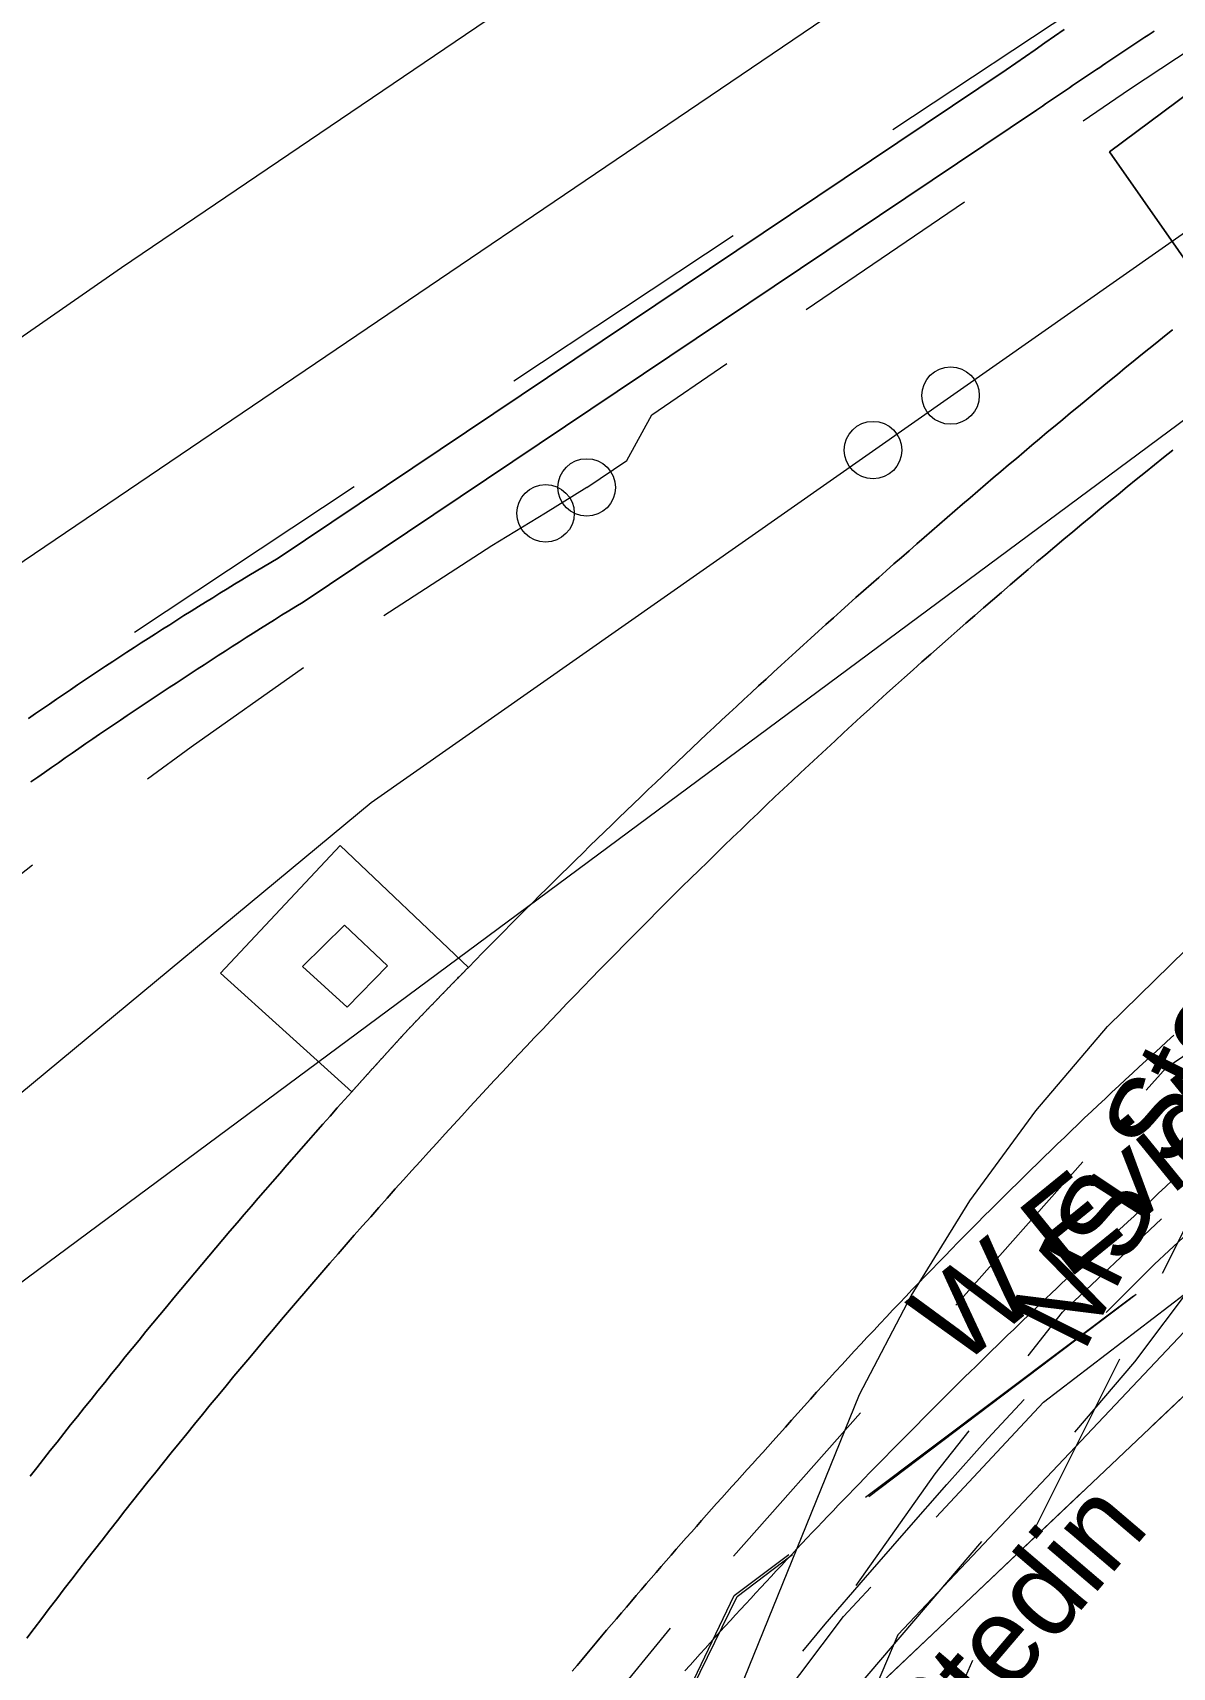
# Model space of a CAD drawing. Header units: metres. Extents: x 104718 to 105139, y 425172 to 425468.
# Drawn here: x 104813.97 to 104825.88, y 425323.25 to 425340.32 of the extents above; entities that cross this region are included whole.
import ezdxf
from ezdxf.enums import TextEntityAlignment as Align

# ---------------------------------------------------------------- set-up
doc = ezdxf.new("R2010")
doc.units = ezdxf.units.M
doc.header["$MEASUREMENT"] = 0
for name, pattern in [('KG-PERCEEL-SO', [19, 5.5, -4, 5.5, -4]), ('KL-GAS_LD-SO', [13, 4, -2, 4, -3]), ('KL-LS-SO', [13, 4, -2, 4, -3]), ('KL-MS-SO', [13, 4, -2, 4, -3]), ('KL-TELECOM-SO', [9, 7, -2]), ('KL-WATER-SO', [9.5, 7, -2.5])]:
    doc.linetypes.add(name, pattern=pattern)
for name, color, linetype, lineweight in [('B-OI-KL-DATA_HULPSTUK-S', 90, 'Continuous', 18), ('B-OI-KL-DATA_MANTELBUIS-G', 90, 'Continuous', 18), ('B-OI-KL-DATA_TELECOM-G', 90, 'KL-TELECOM-SO', 18), ('B-OI-KL-ET_HULPSTUK-S', 10, 'Continuous', 18), ('B-OI-KL-ET_LS-G', 190, 'KL-LS-SO', 18), ('B-OI-KL-ET_LS-T', 190, 'KL-LS-SO', 18), ('B-OI-KL-ET_MS-G', 130, 'KL-MS-SO', 18), ('B-OI-KL-ET_MS-T', 130, 'KL-MS-SO', 18), ('B-OI-KL-GAS_LD-G', 50, 'KL-GAS_LD-SO', 18), ('B-OI-KL-WATER_TRANSPORTLEIDING-G', 170, 'KL-WATER-SO', 18), ('B-OI-KL-WATER_TRANSPORTLEIDING-T', 170, 'KL-WATER-SO', 18), ('B-XX-GK-KADEMUUR-G', 150, 'Continuous', 18), ('B-XX-KG-GRENS_PERCEEL-G', 150, 'KG-PERCEEL-SO', 18), ('B-XX-KW-KUNSTWERK_STEIGER-G', 170, 'Continuous', 18), ('B-XX-OG-WATER_HAVEN-G', 170, 'Continuous', 18), ('B-XX-VH-GESLOTENVERHARDING-G', 10, 'Continuous', 18), ('B-XX-VH-ONVERHARD_ZAND-G', 210, 'Continuous', 18), ('B-XX-VH-OPENVERHARDING_SIERBESTRATING-G', 90, 'Continuous', 18), ('B-XX-VH-OPENVERHARDING_STRAATBAKSTEEN-G', 90, 'Continuous', 18)]:
    doc.layers.add(name, color=color, linetype=linetype, lineweight=lineweight)

msp = doc.modelspace()

# ---------------------------------------------------------------- linework, layer by layer
at = {"layer": 'B-OI-KL-DATA_HULPSTUK-S'}
for centre in [(104823.56, 425336.53), (104822.75, 425335.96)]:
    msp.add_circle(centre, 0.3, dxfattribs=at)
at = {"layer": 'B-OI-KL-DATA_MANTELBUIS-G', "ltscale": 0.5, "flags": 128}
for points in [[(104799.24, 425314.63), (104804.63, 425319.9), (104805.54, 425320.8), (104806.81, 425322.05), (104826.88, 425336.93), (104833.47, 425341.63), (104860.36, 425356.88), (104879.85, 425367.68), (104886.06, 425371.12), (104886.73, 425371.56), (104887.37, 425372.04), (104887.96, 425372.58), (104888.51, 425373.16), (104889.01, 425373.79), (104889.46, 425374.45), (104889.97, 425375), (104890.45, 425375.52)], [(104812.76, 425301.85), (104815.59, 425308.8), (104822.61, 425326.1), (104823.15, 425327.13), (104823.76, 425328.12), (104824.45, 425329.06), (104825.2, 425329.94), (104828.64, 425333.31), (104829.36, 425333.83), (104831.12, 425334.98), (104840.75, 425340.34), (104852.76, 425346.92), (104881.06, 425362.51), (104882.32, 425363.22), (104895.92, 425373.18)], [(104906.97, 425368.44), (104906.94, 425368.4), (104906.17, 425367.3), (104902.22, 425361.65), (104892.71, 425362.61), (104891.59, 425362.75), (104890.46, 425362.8), (104889.33, 425362.74), (104888.21, 425362.58), (104887.11, 425362.33), (104886.03, 425361.98), (104884.99, 425361.54), (104879.01, 425358.45), (104839.67, 425336.35), (104828.03, 425328.9), (104823.01, 425323.59), (104820.31, 425317.24), (104815.59, 425308.8), (104813.34, 425304.79), (104811.19, 425305.22), (104807.76, 425306.58), (104806.41, 425307.11), (104802.64, 425308.61), (104802.64, 425308.61)], [(104796.14, 425280.85), (104796.57, 425282.69), (104798.8, 425292.26), (104799.43, 425295.02), (104802.71, 425309.53), (104803.06, 425311.02), (104803.96, 425314.87), (104805.54, 425320.8), (104806.07, 425322.8), (104817.51, 425332.28), (104829.68, 425340.81)], [(104829.03, 425328.96), (104822.18, 425322.47)]]:
    msp.add_lwpolyline(points, dxfattribs=at)
at = {"layer": 'B-OI-KL-DATA_TELECOM-G', "ltscale": 0.5, "flags": 128}
for points in [[(104804.18, 425279.81), (104805.36, 425284.85), (104807.82, 425293.82), (104809.06, 425296.35), (104810.51, 425301.27), (104813.02, 425308.39), (104817.82, 425317.66), (104822.44, 425323.78), (104824.53, 425326.02), (104831.18, 425331.11), (104842.74, 425338.79), (104851.73, 425343.72), (104867.99, 425352.37), (104872.6, 425354.9), (104886.84, 425362.72), (104890.36, 425364.46), (104892.8, 425364.99), (104895.12, 425364.84), (104895.55, 425364.92), (104895.84, 425365.16), (104899.86, 425371.49)], [(104804.18, 425279.81), (104805.36, 425284.85), (104807.82, 425293.82), (104809.06, 425296.35), (104810.51, 425301.27), (104813.02, 425308.39), (104817.82, 425317.66), (104822.44, 425323.78), (104824.53, 425326.02), (104831.18, 425331.11), (104842.74, 425338.79), (104851.73, 425343.72), (104867.99, 425352.37), (104872.6, 425354.9), (104886.84, 425362.72), (104890.36, 425364.46), (104892.8, 425364.99), (104895.12, 425364.84), (104895.55, 425364.92), (104895.84, 425365.16), (104899.86, 425371.49)], [(104804.01, 425279.84), (104806.5, 425291.1), (104807.3, 425293.8), (104808.8, 425296.2), (104809.5, 425300), (104818.8, 425318.8), (104821.3, 425324), (104828.1, 425329.1), (104839.1, 425335.4), (104845.3, 425339.9), (104848.7, 425342.3), (104887, 425362.7), (104896.3, 425365), (104900.8, 425371.09)], [(104804.01, 425279.84), (104806.5, 425291.1), (104807.3, 425293.8), (104808.8, 425296.2), (104809.5, 425300), (104818.8, 425318.8), (104821.3, 425324), (104828.1, 425329.1), (104839.1, 425335.4), (104848.7, 425342.3), (104887, 425362.7), (104896.3, 425365), (104900.8, 425371.09)], [(104804.01, 425279.84), (104806.5, 425291.1), (104807.3, 425293.8), (104808.8, 425296.2), (104809.5, 425300), (104818.8, 425318.8), (104821.3, 425324), (104828.1, 425329.1), (104839.1, 425335.4), (104845.3, 425339.9), (104848.7, 425342.3), (104864, 425350.4), (104887, 425362.7), (104896.3, 425365), (104900.8, 425371.09)], [(104804.01, 425279.84), (104806.5, 425291.1), (104807.3, 425293.8), (104808.8, 425296.2), (104809.5, 425300), (104818.8, 425318.8), (104821.3, 425324), (104828.1, 425329.1), (104839.1, 425335.4), (104848.7, 425342.3), (104887, 425362.7), (104896.3, 425365), (104900.8, 425371.09)], [(104804.01, 425279.84), (104806.5, 425291.1), (104807.3, 425293.8), (104808.8, 425296.2), (104809.5, 425300), (104818.8, 425318.8), (104821.3, 425324), (104828.1, 425329.1), (104839.1, 425335.4), (104845.3, 425339.9), (104848.7, 425342.3), (104887, 425362.7), (104896.3, 425365), (104900.8, 425371.09)], [(104804.01, 425279.84), (104806.5, 425291.1), (104807.3, 425293.8), (104808.8, 425296.2), (104809.5, 425300), (104818.8, 425318.8), (104821.3, 425324), (104828.1, 425329.1), (104839.1, 425335.4), (104845.3, 425339.9), (104848.7, 425342.3), (104887, 425362.7), (104896.3, 425365), (104900.8, 425371.09)], [(104803.97, 425279.84), (104806.49, 425291.07), (104807.32, 425293.83), (104808.78, 425296.25), (104809.54, 425299.97), (104818.8, 425318.83), (104821.33, 425323.99), (104828.08, 425329.1), (104839.11, 425335.4), (104845.31, 425339.89), (104848.66, 425342.26), (104863.96, 425350.36), (104887.03, 425362.66), (104897.07, 425364.83), (104901.01, 425371)], [(104804.01, 425279.84), (104806.5, 425291.1), (104807.3, 425293.8), (104808.8, 425296.2), (104809.5, 425300), (104818.8, 425318.8), (104821.3, 425324), (104828.1, 425329.1), (104839.1, 425335.4), (104845.3, 425339.9), (104848.7, 425342.3), (104864, 425350.4), (104887, 425362.7), (104897.1, 425364.8), (104901.05, 425370.98)], [(104797.6, 425294.87), (104797.83, 425294.82), (104798.04, 425295.78), (104800.55, 425295.08), (104807.62, 425293.13), (104808.08, 425293), (104809.41, 425297.06), (104810.28, 425299.71), (104810.91, 425301.26), (104815.04, 425310.98), (104816.63, 425314.34), (104817.51, 425316.41), (104818.58, 425318.96), (104822.18, 425322.47), (104829.03, 425328.96), (104829.89, 425328.82), (104835.86, 425332.78), (104847.08, 425340.03), (104848.45, 425339.75), (104848.34, 425339.25)], [(104797.6, 425294.87), (104797.83, 425294.82), (104798.04, 425295.78), (104800.55, 425295.08), (104807.62, 425293.13), (104808.08, 425293), (104809.41, 425297.06), (104810.28, 425299.71), (104810.91, 425301.26), (104815.04, 425310.98), (104816.63, 425314.34), (104817.51, 425316.41), (104818.58, 425318.96), (104822.18, 425322.47), (104829.03, 425328.96), (104829.89, 425328.82), (104835.86, 425332.78), (104847.08, 425340.03), (104848.45, 425339.75), (104848.34, 425339.25)]]:
    msp.add_lwpolyline(points, dxfattribs=at)
at = {"layer": 'B-OI-KL-ET_HULPSTUK-S'}
for centre in [(104819.76, 425335.57), (104819.33, 425335.3)]:
    msp.add_circle(centre, 0.3, dxfattribs=at)
at = {"layer": 'B-OI-KL-ET_LS-G', "ltscale": 0.5, "flags": 128}
for points in [[(104819.76, 425335.57), (104820.18, 425335.85), (104820.44, 425336.33), (104825.43, 425339.73), (104827.73, 425341.25), (104830.06, 425342.71), (104832.43, 425344.11), (104834.84, 425345.44), (104834.98, 425345.54), (104835.14, 425345.59), (104835.3, 425345.58), (104835.42, 425345.52), (104835.66, 425345.32), (104835.75, 425345.26), (104835.85, 425345.23), (104835.96, 425345.24), (104836.06, 425345.27), (104836.15, 425345.34), (104836.21, 425345.43), (104836.25, 425345.53), (104836.25, 425345.64), (104836.19, 425346.05), (104836.22, 425346.12), (104836.27, 425346.19), (104836.34, 425346.25), (104836.43, 425346.29), (104844.49, 425350.62), (104864.77, 425361.82), (104865.21, 425361.18)], [(104819.76, 425335.57), (104819.33, 425335.3)], [(104819.33, 425335.3), (104818.77, 425334.96), (104816.85, 425333.72), (104815.63, 425332.86), (104814.47, 425332.01), (104813.33, 425331.13), (104811.22, 425329.46), (104811.14, 425329.35), (104811.1, 425329.21), (104811.11, 425329.07), (104811.16, 425328.94), (104811.72, 425328.19), (104811.08, 425328.43), (104810.76, 425328.79), (104810.44, 425329.16), (104810.36, 425329.22), (104810.26, 425329.23), (104810.15, 425329.19), (104810.07, 425329.12), (104804.52, 425324.35), (104800.8, 425320.71), (104799.71, 425321.67)], [(104832.96, 425332.55), (104832.52, 425331.89), (104832.33, 425331.65), (104832.12, 425331.43), (104831.88, 425331.23), (104831.63, 425331.06), (104831.36, 425330.91), (104831.07, 425330.8), (104830.77, 425330.72), (104830.47, 425330.68), (104828.21, 425330.41), (104828.05, 425330.38), (104827.9, 425330.32), (104827.77, 425330.22), (104827.65, 425330.11), (104827.57, 425329.97), (104827.51, 425329.82), (104827.48, 425329.66), (104827.48, 425329.49), (104827.49, 425329.33), (104827.46, 425329.17), (104827.41, 425329.02), (104827.32, 425328.88), (104825.48, 425326.44), (104820.52, 425320.62), (104819.43, 425318.94), (104816.88, 425314.16), (104814.95, 425311.05), (104812.8, 425307.58)]]:
    msp.add_lwpolyline(points, dxfattribs=at)
at = {"layer": 'B-OI-KL-ET_MS-G', "ltscale": 0.5, "flags": 128}
for points in [[(104803.6, 425279.89), (104805.35, 425287.62), (104806.49, 425292.52), (104808.32, 425300.04), (104809.07, 425302.57), (104809.8, 425304.57), (104810.57, 425306.47), (104812, 425309.57), (104812.87, 425311.4), (104813.7, 425313.07), (104814.65, 425314.59), (104815.44, 425316.07), (104816.9, 425318.47), (104817.91, 425320.08), (104819.04, 425321.71), (104820.74, 425323.79), (104825.81, 425329.51), (104838.75, 425338.35), (104840.32, 425338.42), (104856.21, 425346.57), (104881.54, 425360.25), (104884.85, 425361.72), (104886.47, 425362.24), (104888.99, 425362.81), (104890.74, 425363.04), (104893.57, 425363.16), (104895.55, 425363.04), (104897.04, 425362.85), (104902.96, 425361.12), (104904.2, 425360.65), (104904.34, 425360.63), (104904.47, 425360.67), (104904.58, 425360.74), (104904.66, 425360.86), (104907.35, 425368.28)], [(104816.85, 425306.72), (104818.59, 425311.04), (104820.37, 425315.34), (104822.19, 425319.63), (104824.04, 425323.9), (104828.98, 425333.78)]]:
    msp.add_lwpolyline(points, dxfattribs=at)
at = {"layer": 'B-OI-KL-GAS_LD-G', "ltscale": 0.5, "flags": 128}
msp.add_lwpolyline([(104812.11, 425307.81), (104812.31, 425308.46), (104812.51, 425308.94), (104813.88, 425312.29), (104816.01, 425315.61), (104817.41, 425317.45), (104818.8, 425319.28), (104821.97, 425323.25), (104823.4, 425325.27), (104824.73, 425326.96), (104826.81, 425328.92), (104828.96, 425330.54), (104831.18, 425330.59), (104832.72, 425331.63), (104832.98, 425331.81), (104837.71, 425335.01), (104842.63, 425338.12), (104846.54, 425340.42), (104846.88, 425340.6), (104846.91, 425340.61), (104855.24, 425344.89), (104859.1, 425346.96), (104865.94, 425350.63), (104880.12, 425358.24), (104884.73, 425361.01), (104887.04, 425362.05), (104887.69, 425362.26), (104889.19, 425362.65), (104890.39, 425362.88), (104893.17, 425363.02), (104895.97, 425362.66), (104899.71, 425361.77), (104905.72, 425359.66)], dxfattribs=at)
at = {"layer": 'B-OI-KL-WATER_TRANSPORTLEIDING-G', "ltscale": 0.5, "flags": 128}
msp.add_lwpolyline([(104812.4, 425307.2), (104812.99, 425308.98), (104813.41, 425310.26), (104813.57, 425310.63), (104813.74, 425310.99), (104813.9, 425311.35), (104814.08, 425311.71), (104814.25, 425312.07), (104814.44, 425312.43), (104814.62, 425312.79), (104814.81, 425313.14), (104815, 425313.49), (104815.2, 425313.84), (104815.39, 425314.19), (104815.6, 425314.53), (104815.8, 425314.88), (104816.01, 425315.22), (104816.22, 425315.55), (104816.44, 425315.89), (104816.88, 425316.57), (104817.34, 425317.23), (104817.79, 425317.9), (104818.26, 425318.56), (104818.73, 425319.21), (104819.21, 425319.86), (104819.69, 425320.51), (104820.19, 425321.15), (104820.49, 425321.54), (104820.8, 425321.93), (104821.11, 425322.32), (104821.43, 425322.71), (104821.84, 425323.21), (104822.25, 425323.7), (104822.67, 425324.19), (104823.1, 425324.68), (104823.52, 425325.16), (104823.95, 425325.64), (104824.39, 425326.11), (104824.83, 425326.58), (104825.11, 425326.88), (104825.4, 425327.17), (104825.69, 425327.46), (104825.99, 425327.74), (104826.29, 425328.02), (104826.6, 425328.29), (104826.91, 425328.56), (104827.23, 425328.82), (104829.06, 425330.31), (104829.96, 425330.33), (104831.29, 425330.37), (104831.44, 425330.37), (104832.34, 425330.97), (104832.62, 425331.15), (104832.98, 425331.39), (104833.02, 425331.42)], dxfattribs=at)
at = {"layer": 'B-XX-GK-KADEMUUR-G', "ltscale": 0.5}
for points in [[(104824.746, 425340.352), (104824.644, 425340.282), (104824.543, 425340.212), (104824.442, 425340.141), (104824.342, 425340.071), (104824.241, 425340.001), (104824.14, 425339.93), (104824.14, 425339.93), (104816.536, 425334.833), (104816.536, 425334.833), (104816.46, 425334.788), (104816.384, 425334.742), (104816.308, 425334.696), (104816.232, 425334.651), (104816.157, 425334.605), (104816.081, 425334.559), (104816.006, 425334.512), (104815.93, 425334.466), (104815.855, 425334.419), (104815.78, 425334.373), (104815.705, 425334.326), (104815.629, 425334.279), (104815.554, 425334.232), (104815.48, 425334.185), (104815.405, 425334.137), (104815.33, 425334.09), (104815.256, 425334.042), (104815.181, 425333.994), (104815.107, 425333.946), (104815.032, 425333.898), (104814.958, 425333.85), (104814.884, 425333.801), (104814.81, 425333.753), (104814.736, 425333.704), (104814.662, 425333.655), (104814.588, 425333.606), (104814.515, 425333.557), (104814.441, 425333.508), (104814.368, 425333.458), (104814.294, 425333.409), (104814.221, 425333.359), (104814.148, 425333.309), (104814.075, 425333.259), (104814.002, 425333.209), (104813.929, 425333.159)], [(104813.956, 425332.495), (104814.027, 425332.545), (104814.099, 425332.595), (104814.17, 425332.646), (104814.242, 425332.696), (104814.313, 425332.746), (104814.385, 425332.795), (104814.457, 425332.845), (104814.529, 425332.895), (104814.601, 425332.944), (104814.673, 425332.993), (104814.745, 425333.043), (104814.817, 425333.092), (104814.89, 425333.141), (104814.962, 425333.189), (104815.035, 425333.238), (104815.107, 425333.287), (104815.18, 425333.335), (104815.252, 425333.384), (104815.325, 425333.432), (104815.398, 425333.48), (104815.471, 425333.528), (104815.544, 425333.576), (104815.617, 425333.624), (104815.69, 425333.672), (104815.764, 425333.719), (104815.837, 425333.767), (104815.91, 425333.814), (104815.984, 425333.861), (104816.057, 425333.908), (104816.131, 425333.955), (104816.205, 425334.002), (104816.278, 425334.049), (104816.352, 425334.096), (104816.426, 425334.142), (104816.5, 425334.189), (104816.574, 425334.235), (104816.648, 425334.281), (104816.723, 425334.327), (104816.797, 425334.373), (104816.797, 425334.373), (104824.456, 425339.51), (104824.456, 425339.51), (104824.487, 425339.531), (104824.519, 425339.553), (104824.55, 425339.574), (104824.582, 425339.595), (104824.613, 425339.617), (104824.644, 425339.638), (104824.676, 425339.659), (104824.707, 425339.681), (104824.739, 425339.702), (104824.77, 425339.723), (104824.802, 425339.744), (104824.833, 425339.766), (104824.865, 425339.787), (104824.896, 425339.808), (104824.928, 425339.829), (104824.959, 425339.85), (104824.991, 425339.872), (104825.022, 425339.893), (104825.054, 425339.914), (104825.085, 425339.935), (104825.117, 425339.956), (104825.148, 425339.977), (104825.18, 425339.999), (104825.211, 425340.02), (104825.243, 425340.041), (104825.274, 425340.062), (104825.306, 425340.083), (104825.337, 425340.104), (104825.369, 425340.125), (104825.401, 425340.146), (104825.432, 425340.167), (104825.464, 425340.188), (104825.495, 425340.209), (104825.527, 425340.23), (104825.559, 425340.251), (104825.59, 425340.272), (104825.622, 425340.293), (104825.654, 425340.314), (104825.685, 425340.335)]]:
    msp.add_lwpolyline(points, dxfattribs=at)
at = {"layer": 'B-XX-KG-GRENS_PERCEEL-G', "ltscale": 0.5, "flags": 128}
msp.add_lwpolyline([(104800.173, 425322.245), (104812.813, 425332.586), (104829.721, 425343.786), (104866.88, 425363.631), (104886.387, 425374.096), (104910.596, 425401.24)], dxfattribs=at)
at = {"layer": 'B-XX-KW-KUNSTWERK_STEIGER-G', "ltscale": 0.5}
for points in [[(104825.259, 425344.879), (104814.903, 425337.865), (104811.21, 425335.3), (104807.059, 425341.126)], [(104806.363, 425340.754), (104809.716, 425335.807), (104809.473, 425334.248), (104806.843, 425332.491), (104805.84, 425332.814), (104803.056, 425337.095), (104802.549, 425336.614), (104805.778, 425331.817), (104803.509, 425329.67), (104801.788, 425329.729), (104796.224, 425335.768), (104795.619, 425336.142), (104795.297, 425335.876), (104795.65, 425335.127), (104801.965, 425328.207), (104798.753, 425325.166), (104800.337, 425323.388), (104804.234, 425327.005), (104806.688, 425329.346), (104806.33, 425329.694), (104811.39, 425333.121), (104826.357, 425343.258)]]:
    msp.add_lwpolyline(points, dxfattribs=at)
at = {"layer": 'B-XX-OG-WATER_HAVEN-G', "ltscale": 0.5}
msp.add_lwpolyline([(104813.929, 425333.159), (104814.002, 425333.209), (104814.075, 425333.259), (104814.148, 425333.309), (104814.221, 425333.359), (104814.294, 425333.409), (104814.368, 425333.458), (104814.441, 425333.508), (104814.515, 425333.557), (104814.588, 425333.606), (104814.662, 425333.655), (104814.736, 425333.704), (104814.81, 425333.753), (104814.884, 425333.801), (104814.958, 425333.85), (104815.032, 425333.898), (104815.107, 425333.946), (104815.181, 425333.994), (104815.256, 425334.042), (104815.33, 425334.09), (104815.405, 425334.137), (104815.48, 425334.185), (104815.554, 425334.232), (104815.629, 425334.279), (104815.705, 425334.326), (104815.78, 425334.373), (104815.855, 425334.419), (104815.93, 425334.466), (104816.006, 425334.512), (104816.081, 425334.559), (104816.157, 425334.605), (104816.232, 425334.651), (104816.308, 425334.696), (104816.384, 425334.742), (104816.46, 425334.788), (104816.536, 425334.833), (104816.536, 425334.833), (104824.14, 425339.93), (104824.14, 425339.93), (104824.241, 425340.001), (104824.342, 425340.071), (104824.442, 425340.141), (104824.543, 425340.212), (104824.644, 425340.282), (104824.746, 425340.352)], dxfattribs=at)
at = {"layer": 'B-XX-VH-GESLOTENVERHARDING-G', "ltscale": 0.5}
msp.add_lwpolyline([(104826.634, 425340.127), (104825.22, 425339.076), (104826.29, 425337.545)], dxfattribs=at)
for points in [[(104817.307, 425329.261), (104817.313, 425329.268), (104817.319, 425329.274), (104817.325, 425329.281), (104817.331, 425329.287), (104817.337, 425329.294), (104817.342, 425329.301), (104817.348, 425329.307), (104817.354, 425329.314), (104817.36, 425329.32), (104817.366, 425329.327), (104817.372, 425329.333), (104817.378, 425329.34), (104817.384, 425329.347), (104817.39, 425329.353), (104817.396, 425329.36), (104817.402, 425329.366), (104817.407, 425329.373), (104817.413, 425329.379), (104817.419, 425329.386), (104817.425, 425329.393), (104817.431, 425329.399), (104817.437, 425329.406), (104817.443, 425329.412), (104817.449, 425329.419), (104817.455, 425329.426), (104817.461, 425329.432), (104817.467, 425329.439), (104817.473, 425329.445), (104817.478, 425329.452), (104817.484, 425329.458), (104817.49, 425329.465), (104817.496, 425329.471), (104817.502, 425329.478), (104817.508, 425329.485), (104817.514, 425329.491), (104817.52, 425329.498), (104817.526, 425329.504), (104817.532, 425329.511), (104817.538, 425329.517), (104817.544, 425329.524), (104817.55, 425329.531), (104817.556, 425329.537), (104817.562, 425329.544), (104817.567, 425329.55), (104817.573, 425329.557), (104817.579, 425329.563), (104817.585, 425329.57), (104817.591, 425329.576), (104817.597, 425329.583), (104817.603, 425329.59), (104817.609, 425329.596), (104817.615, 425329.603), (104817.621, 425329.609), (104817.627, 425329.616), (104817.633, 425329.622), (104817.639, 425329.629), (104817.645, 425329.635), (104817.651, 425329.642), (104817.657, 425329.649), (104817.663, 425329.655), (104817.668, 425329.662), (104817.674, 425329.668), (104817.68, 425329.675), (104817.686, 425329.681), (104817.692, 425329.688), (104817.698, 425329.694), (104817.704, 425329.701), (104817.71, 425329.707), (104817.716, 425329.714), (104817.722, 425329.721), (104817.728, 425329.727), (104817.734, 425329.734), (104817.74, 425329.74), (104817.746, 425329.747), (104817.752, 425329.753), (104817.758, 425329.76), (104817.764, 425329.766), (104817.77, 425329.773), (104817.776, 425329.779), (104817.782, 425329.786), (104817.788, 425329.792), (104817.794, 425329.799), (104817.799, 425329.806), (104817.805, 425329.812), (104817.811, 425329.819), (104817.817, 425329.825), (104817.823, 425329.832), (104817.829, 425329.838), (104817.835, 425329.845), (104817.841, 425329.851), (104817.847, 425329.858), (104817.853, 425329.864), (104817.859, 425329.871), (104817.865, 425329.877), (104817.871, 425329.884), (104817.877, 425329.89), (104817.883, 425329.897), (104817.889, 425329.903), (104817.895, 425329.91), (104817.895, 425329.91), (104817.901, 425329.917), (104817.908, 425329.923), (104817.914, 425329.93), (104817.92, 425329.936), (104817.927, 425329.943), (104817.933, 425329.95), (104817.939, 425329.956), (104817.946, 425329.963), (104817.952, 425329.969), (104817.958, 425329.976), (104817.964, 425329.982), (104817.971, 425329.989), (104817.977, 425329.996), (104817.983, 425330.002), (104817.99, 425330.009), (104817.996, 425330.015), (104818.002, 425330.022), (104818.009, 425330.029), (104818.015, 425330.035), (104818.021, 425330.042), (104818.028, 425330.048), (104818.034, 425330.055), (104818.04, 425330.061), (104818.047, 425330.068), (104818.053, 425330.075), (104818.059, 425330.081), (104818.066, 425330.088), (104818.072, 425330.094), (104818.078, 425330.101), (104818.085, 425330.107), (104818.091, 425330.114), (104818.097, 425330.121), (104818.104, 425330.127), (104818.11, 425330.134), (104818.116, 425330.14), (104818.123, 425330.147), (104818.129, 425330.153), (104818.135, 425330.16), (104818.142, 425330.167), (104818.148, 425330.173), (104818.155, 425330.18), (104818.161, 425330.186), (104818.167, 425330.193), (104818.174, 425330.199), (104818.18, 425330.206), (104818.186, 425330.213), (104818.193, 425330.219), (104818.199, 425330.226), (104818.205, 425330.232), (104818.212, 425330.239), (104818.218, 425330.245), (104818.224, 425330.252), (104818.231, 425330.258), (104818.237, 425330.265), (104818.243, 425330.272), (104818.25, 425330.278), (104818.256, 425330.285), (104818.263, 425330.291), (104818.269, 425330.298), (104818.275, 425330.304), (104818.282, 425330.311), (104818.288, 425330.317), (104818.294, 425330.324), (104818.301, 425330.33), (104818.307, 425330.337), (104818.313, 425330.344), (104818.32, 425330.35), (104818.326, 425330.357), (104818.333, 425330.363), (104818.339, 425330.37), (104818.345, 425330.376), (104818.352, 425330.383), (104818.358, 425330.389), (104818.364, 425330.396), (104818.371, 425330.402), (104818.377, 425330.409), (104818.384, 425330.415), (104818.39, 425330.422), (104818.396, 425330.429), (104818.403, 425330.435), (104818.409, 425330.442), (104818.415, 425330.448), (104818.422, 425330.455), (104818.428, 425330.461), (104818.435, 425330.468), (104818.441, 425330.474), (104818.447, 425330.481), (104818.454, 425330.487), (104818.46, 425330.494), (104818.466, 425330.5), (104818.473, 425330.507), (104818.479, 425330.513), (104818.486, 425330.52), (104818.492, 425330.526), (104818.498, 425330.533), (104818.505, 425330.539), (104818.511, 425330.546), (104818.518, 425330.552), (104818.524, 425330.559), (104818.524, 425330.559), (104817.184, 425331.833), (104815.935, 425330.498)], [(104817.257, 425330.142), (104816.79, 425330.567), (104817.23, 425330.998), (104817.681, 425330.576)]]:
    msp.add_lwpolyline(points, close=True, dxfattribs=at)
at = {"layer": 'B-XX-VH-ONVERHARD_ZAND-G', "ltscale": 0.5}
msp.add_lwpolyline([(104817.257, 425330.142), (104817.681, 425330.576), (104817.23, 425330.998), (104816.79, 425330.567)], close=True, dxfattribs=at)
at = {"layer": 'B-XX-VH-OPENVERHARDING_SIERBESTRATING-G', "ltscale": 0.5}
for points in [[(104825.88, 425335.961), (104825.785, 425335.884), (104825.689, 425335.807), (104825.594, 425335.73), (104825.499, 425335.653), (104825.404, 425335.575), (104825.309, 425335.498), (104825.214, 425335.42), (104825.12, 425335.342), (104825.026, 425335.264), (104824.931, 425335.186), (104824.837, 425335.108), (104824.743, 425335.029), (104824.649, 425334.95), (104824.556, 425334.871), (104824.462, 425334.792), (104824.369, 425334.713), (104824.276, 425334.633), (104824.183, 425334.554), (104824.09, 425334.474), (104823.997, 425334.394), (104823.904, 425334.314), (104823.812, 425334.233), (104823.719, 425334.153), (104823.627, 425334.072), (104823.535, 425333.991), (104823.443, 425333.91), (104823.352, 425333.829), (104823.26, 425333.748), (104823.169, 425333.666), (104823.077, 425333.585), (104822.986, 425333.503), (104822.895, 425333.421), (104822.804, 425333.338), (104822.714, 425333.256), (104822.623, 425333.174), (104822.533, 425333.091), (104822.443, 425333.008), (104822.353, 425332.925), (104822.263, 425332.842), (104822.173, 425332.758), (104822.083, 425332.675), (104821.994, 425332.591), (104821.905, 425332.507), (104821.815, 425332.423), (104821.726, 425332.339), (104821.638, 425332.255), (104821.549, 425332.17), (104821.46, 425332.085), (104821.372, 425332), (104821.284, 425331.915), (104821.196, 425331.83), (104821.108, 425331.745), (104821.02, 425331.659), (104820.933, 425331.574), (104820.845, 425331.488), (104820.758, 425331.402), (104820.671, 425331.316), (104820.584, 425331.229), (104820.497, 425331.143), (104820.411, 425331.056), (104820.324, 425330.969), (104820.238, 425330.882), (104820.152, 425330.795), (104820.066, 425330.708), (104819.98, 425330.621), (104819.895, 425330.533), (104819.809, 425330.445), (104819.724, 425330.357), (104819.639, 425330.269), (104819.554, 425330.181), (104819.469, 425330.093), (104819.384, 425330.004), (104819.3, 425329.915), (104819.216, 425329.826), (104819.131, 425329.737), (104819.047, 425329.648), (104818.964, 425329.559), (104818.88, 425329.469), (104818.796, 425329.38), (104818.713, 425329.29), (104818.63, 425329.2), (104818.63, 425329.2), (104818.542, 425329.105), (104818.455, 425329.01), (104818.368, 425328.915), (104818.28, 425328.82), (104818.193, 425328.724), (104818.107, 425328.629), (104818.02, 425328.533), (104817.933, 425328.437), (104817.847, 425328.341), (104817.761, 425328.245), (104817.675, 425328.149), (104817.589, 425328.052), (104817.504, 425327.955), (104817.418, 425327.859), (104817.333, 425327.762), (104817.248, 425327.664), (104817.163, 425327.567), (104817.078, 425327.47), (104816.994, 425327.372), (104816.909, 425327.274), (104816.825, 425327.177), (104816.741, 425327.078), (104816.657, 425326.98), (104816.574, 425326.882), (104816.49, 425326.783), (104816.407, 425326.685), (104816.324, 425326.586), (104816.241, 425326.487), (104816.158, 425326.388), (104816.075, 425326.289), (104815.993, 425326.189), (104815.911, 425326.09), (104815.828, 425325.99), (104815.747, 425325.89), (104815.665, 425325.79), (104815.583, 425325.69), (104815.502, 425325.59), (104815.421, 425325.49), (104815.34, 425325.389), (104815.259, 425325.288), (104815.178, 425325.187), (104815.098, 425325.086), (104815.018, 425324.985), (104814.937, 425324.884), (104814.858, 425324.783), (104814.778, 425324.681), (104814.698, 425324.579), (104814.619, 425324.477), (104814.54, 425324.375), (104814.461, 425324.273), (104814.382, 425324.171), (104814.303, 425324.069), (104814.225, 425323.966), (104814.147, 425323.863), (104814.069, 425323.76), (104813.991, 425323.657), (104813.913, 425323.554)], [(104819.609, 425323.209), (104819.66, 425323.27), (104819.711, 425323.331), (104819.762, 425323.392), (104819.814, 425323.454), (104819.865, 425323.515), (104819.916, 425323.576), (104819.968, 425323.637), (104820.019, 425323.697), (104820.071, 425323.758), (104820.122, 425323.819), (104820.174, 425323.88), (104820.226, 425323.94), (104820.278, 425324.001), (104820.33, 425324.061), (104820.382, 425324.122), (104820.434, 425324.182), (104820.486, 425324.242), (104820.538, 425324.303), (104820.591, 425324.363), (104820.643, 425324.423), (104820.695, 425324.483), (104820.748, 425324.543), (104820.8, 425324.603), (104820.853, 425324.663), (104820.906, 425324.722), (104820.959, 425324.782), (104821.011, 425324.842), (104821.064, 425324.902), (104821.117, 425324.961), (104821.17, 425325.021), (104821.224, 425325.08), (104821.277, 425325.139), (104821.33, 425325.199), (104821.383, 425325.258), (104821.437, 425325.317), (104821.49, 425325.376), (104821.544, 425325.435), (104821.598, 425325.494), (104821.651, 425325.553), (104821.705, 425325.612), (104821.705, 425325.612), (104821.77, 425325.685), (104821.835, 425325.758), (104821.9, 425325.831), (104821.965, 425325.904), (104822.03, 425325.977), (104822.096, 425326.049), (104822.161, 425326.122), (104822.227, 425326.194), (104822.293, 425326.266), (104822.359, 425326.338), (104822.425, 425326.41), (104822.491, 425326.482), (104822.557, 425326.554), (104822.624, 425326.625), (104822.69, 425326.697), (104822.757, 425326.768), (104822.824, 425326.84), (104822.891, 425326.911), (104822.958, 425326.982), (104823.025, 425327.053), (104823.093, 425327.123), (104823.16, 425327.194), (104823.228, 425327.264), (104823.296, 425327.335), (104823.364, 425327.405), (104823.432, 425327.475), (104823.5, 425327.545), (104823.568, 425327.615), (104823.636, 425327.685), (104823.705, 425327.755), (104823.774, 425327.824), (104823.842, 425327.893), (104823.911, 425327.963), (104823.98, 425328.032), (104824.049, 425328.101), (104824.119, 425328.17), (104824.188, 425328.239), (104824.258, 425328.307), (104824.327, 425328.376), (104824.397, 425328.444), (104824.467, 425328.512), (104824.537, 425328.58), (104824.607, 425328.648), (104824.678, 425328.716), (104824.748, 425328.784), (104824.819, 425328.852), (104824.889, 425328.919), (104824.96, 425328.987), (104825.031, 425329.054), (104825.102, 425329.121), (104825.173, 425329.188), (104825.244, 425329.255), (104825.316, 425329.321), (104825.387, 425329.388), (104825.459, 425329.454), (104825.531, 425329.521), (104825.602, 425329.587), (104825.674, 425329.653), (104825.747, 425329.719), (104825.819, 425329.785), (104825.891, 425329.85)]]:
    msp.add_lwpolyline(points, dxfattribs=at)
at = {"layer": 'B-XX-VH-OPENVERHARDING_STRAATBAKSTEEN-G', "ltscale": 0.5}
for points in [[(104825.685, 425340.335), (104825.654, 425340.314), (104825.622, 425340.293), (104825.59, 425340.272), (104825.559, 425340.251), (104825.527, 425340.23), (104825.495, 425340.209), (104825.464, 425340.188), (104825.432, 425340.167), (104825.401, 425340.146), (104825.369, 425340.125), (104825.337, 425340.104), (104825.306, 425340.083), (104825.274, 425340.062), (104825.243, 425340.041), (104825.211, 425340.02), (104825.18, 425339.999), (104825.148, 425339.977), (104825.117, 425339.956), (104825.085, 425339.935), (104825.054, 425339.914), (104825.022, 425339.893), (104824.991, 425339.872), (104824.959, 425339.85), (104824.928, 425339.829), (104824.896, 425339.808), (104824.865, 425339.787), (104824.833, 425339.766), (104824.802, 425339.744), (104824.77, 425339.723), (104824.739, 425339.702), (104824.707, 425339.681), (104824.676, 425339.659), (104824.644, 425339.638), (104824.613, 425339.617), (104824.582, 425339.595), (104824.55, 425339.574), (104824.519, 425339.553), (104824.487, 425339.531), (104824.456, 425339.51), (104824.456, 425339.51), (104816.797, 425334.373), (104816.797, 425334.373), (104816.723, 425334.327), (104816.648, 425334.281), (104816.574, 425334.235), (104816.5, 425334.189), (104816.426, 425334.142), (104816.352, 425334.096), (104816.278, 425334.049), (104816.205, 425334.002), (104816.131, 425333.955), (104816.057, 425333.908), (104815.984, 425333.861), (104815.91, 425333.814), (104815.837, 425333.767), (104815.764, 425333.719), (104815.69, 425333.672), (104815.617, 425333.624), (104815.544, 425333.576), (104815.471, 425333.528), (104815.398, 425333.48), (104815.325, 425333.432), (104815.252, 425333.384), (104815.18, 425333.335), (104815.107, 425333.287), (104815.035, 425333.238), (104814.962, 425333.189), (104814.89, 425333.141), (104814.817, 425333.092), (104814.745, 425333.043), (104814.673, 425332.993), (104814.601, 425332.944), (104814.529, 425332.895), (104814.457, 425332.845), (104814.385, 425332.795), (104814.313, 425332.746), (104814.242, 425332.696), (104814.17, 425332.646), (104814.099, 425332.595), (104814.027, 425332.545), (104813.956, 425332.495)], [(104826.29, 425337.545), (104825.22, 425339.076), (104826.634, 425340.127)], [(104825.877, 425337.216), (104825.795, 425337.15), (104825.713, 425337.084), (104825.63, 425337.017), (104825.548, 425336.951), (104825.466, 425336.884), (104825.384, 425336.818), (104825.303, 425336.751), (104825.221, 425336.684), (104825.139, 425336.617), (104825.058, 425336.55), (104824.976, 425336.483), (104824.895, 425336.416), (104824.814, 425336.348), (104824.732, 425336.281), (104824.651, 425336.213), (104824.57, 425336.146), (104824.489, 425336.078), (104824.408, 425336.01), (104824.328, 425335.942), (104824.247, 425335.874), (104824.166, 425335.806), (104824.086, 425335.737), (104824.005, 425335.669), (104823.925, 425335.601), (104823.845, 425335.532), (104823.764, 425335.463), (104823.684, 425335.395), (104823.604, 425335.326), (104823.524, 425335.257), (104823.445, 425335.188), (104823.365, 425335.118), (104823.285, 425335.049), (104823.206, 425334.98), (104823.126, 425334.91), (104823.047, 425334.84), (104822.968, 425334.771), (104822.888, 425334.701), (104822.809, 425334.631), (104822.73, 425334.561), (104822.651, 425334.491), (104822.572, 425334.421), (104822.494, 425334.35), (104822.415, 425334.28), (104822.336, 425334.209), (104822.258, 425334.139), (104822.179, 425334.068), (104822.101, 425333.997), (104822.023, 425333.926), (104821.945, 425333.855), (104821.867, 425333.784), (104821.789, 425333.713), (104821.711, 425333.642), (104821.633, 425333.57), (104821.555, 425333.499), (104821.478, 425333.427), (104821.4, 425333.356), (104821.323, 425333.284), (104821.246, 425333.212), (104821.168, 425333.14), (104821.091, 425333.068), (104821.014, 425332.996), (104820.937, 425332.923), (104820.86, 425332.851), (104820.784, 425332.778), (104820.707, 425332.706), (104820.63, 425332.633), (104820.554, 425332.56), (104820.477, 425332.487), (104820.401, 425332.415), (104820.325, 425332.341), (104820.249, 425332.268), (104820.173, 425332.195), (104820.097, 425332.122), (104820.021, 425332.048), (104819.945, 425331.975), (104819.87, 425331.901), (104819.794, 425331.827), (104819.719, 425331.753), (104819.643, 425331.679), (104819.568, 425331.605), (104819.493, 425331.531), (104819.418, 425331.457), (104819.343, 425331.383), (104819.268, 425331.308), (104819.193, 425331.234), (104819.118, 425331.159), (104819.044, 425331.085), (104818.969, 425331.01), (104818.895, 425330.935), (104818.82, 425330.86), (104818.746, 425330.785), (104818.672, 425330.71), (104818.598, 425330.634), (104818.524, 425330.559), (104818.524, 425330.559), (104818.518, 425330.552), (104818.511, 425330.546), (104818.505, 425330.539), (104818.498, 425330.533), (104818.492, 425330.526), (104818.486, 425330.52), (104818.479, 425330.513), (104818.473, 425330.507), (104818.466, 425330.5), (104818.46, 425330.494), (104818.454, 425330.487), (104818.447, 425330.481), (104818.441, 425330.474), (104818.435, 425330.468), (104818.428, 425330.461), (104818.422, 425330.455), (104818.415, 425330.448), (104818.409, 425330.442), (104818.403, 425330.435), (104818.396, 425330.429), (104818.39, 425330.422), (104818.384, 425330.415), (104818.377, 425330.409), (104818.371, 425330.402), (104818.364, 425330.396), (104818.358, 425330.389), (104818.352, 425330.383), (104818.345, 425330.376), (104818.339, 425330.37), (104818.333, 425330.363), (104818.326, 425330.357), (104818.32, 425330.35), (104818.313, 425330.344), (104818.307, 425330.337), (104818.301, 425330.33), (104818.294, 425330.324), (104818.288, 425330.317), (104818.282, 425330.311), (104818.275, 425330.304), (104818.269, 425330.298), (104818.263, 425330.291), (104818.256, 425330.285), (104818.25, 425330.278), (104818.243, 425330.272), (104818.237, 425330.265), (104818.231, 425330.258), (104818.224, 425330.252), (104818.218, 425330.245), (104818.212, 425330.239), (104818.205, 425330.232), (104818.199, 425330.226), (104818.193, 425330.219), (104818.186, 425330.213), (104818.18, 425330.206), (104818.174, 425330.199), (104818.167, 425330.193), (104818.161, 425330.186), (104818.155, 425330.18), (104818.148, 425330.173), (104818.142, 425330.167), (104818.135, 425330.16), (104818.129, 425330.153), (104818.123, 425330.147), (104818.116, 425330.14), (104818.11, 425330.134), (104818.104, 425330.127), (104818.097, 425330.121), (104818.091, 425330.114), (104818.085, 425330.107), (104818.078, 425330.101), (104818.072, 425330.094), (104818.066, 425330.088), (104818.059, 425330.081), (104818.053, 425330.075), (104818.047, 425330.068), (104818.04, 425330.061), (104818.034, 425330.055), (104818.028, 425330.048), (104818.021, 425330.042), (104818.015, 425330.035), (104818.009, 425330.029), (104818.002, 425330.022), (104817.996, 425330.015), (104817.99, 425330.009), (104817.983, 425330.002), (104817.977, 425329.996), (104817.971, 425329.989), (104817.964, 425329.982), (104817.958, 425329.976), (104817.952, 425329.969), (104817.946, 425329.963), (104817.939, 425329.956), (104817.933, 425329.95), (104817.927, 425329.943), (104817.92, 425329.936), (104817.914, 425329.93), (104817.908, 425329.923), (104817.901, 425329.917), (104817.895, 425329.91), (104817.895, 425329.91), (104817.889, 425329.903), (104817.883, 425329.897), (104817.877, 425329.89), (104817.871, 425329.884), (104817.865, 425329.877), (104817.859, 425329.871), (104817.853, 425329.864), (104817.847, 425329.858), (104817.841, 425329.851), (104817.835, 425329.845), (104817.829, 425329.838), (104817.823, 425329.832), (104817.817, 425329.825), (104817.811, 425329.819), (104817.805, 425329.812), (104817.799, 425329.806), (104817.794, 425329.799), (104817.788, 425329.792), (104817.782, 425329.786), (104817.776, 425329.779), (104817.77, 425329.773), (104817.764, 425329.766), (104817.758, 425329.76), (104817.752, 425329.753), (104817.746, 425329.747), (104817.74, 425329.74), (104817.734, 425329.734), (104817.728, 425329.727), (104817.722, 425329.721), (104817.716, 425329.714), (104817.71, 425329.707), (104817.704, 425329.701), (104817.698, 425329.694), (104817.692, 425329.688), (104817.686, 425329.681), (104817.68, 425329.675), (104817.674, 425329.668), (104817.668, 425329.662), (104817.663, 425329.655), (104817.657, 425329.649), (104817.651, 425329.642), (104817.645, 425329.635), (104817.639, 425329.629), (104817.633, 425329.622), (104817.627, 425329.616), (104817.621, 425329.609), (104817.615, 425329.603), (104817.609, 425329.596), (104817.603, 425329.59), (104817.597, 425329.583), (104817.591, 425329.576), (104817.585, 425329.57), (104817.579, 425329.563), (104817.573, 425329.557), (104817.567, 425329.55), (104817.562, 425329.544), (104817.556, 425329.537), (104817.55, 425329.531), (104817.544, 425329.524), (104817.538, 425329.517), (104817.532, 425329.511), (104817.526, 425329.504), (104817.52, 425329.498), (104817.514, 425329.491), (104817.508, 425329.485), (104817.502, 425329.478), (104817.496, 425329.471), (104817.49, 425329.465), (104817.484, 425329.458), (104817.478, 425329.452), (104817.473, 425329.445), (104817.467, 425329.439), (104817.461, 425329.432), (104817.455, 425329.426), (104817.449, 425329.419), (104817.443, 425329.412), (104817.437, 425329.406), (104817.431, 425329.399), (104817.425, 425329.393), (104817.419, 425329.386), (104817.413, 425329.379), (104817.407, 425329.373), (104817.402, 425329.366), (104817.396, 425329.36), (104817.39, 425329.353), (104817.384, 425329.347), (104817.378, 425329.34), (104817.372, 425329.333), (104817.366, 425329.327), (104817.36, 425329.32), (104817.354, 425329.314), (104817.348, 425329.307), (104817.342, 425329.301), (104817.337, 425329.294), (104817.331, 425329.287), (104817.325, 425329.281), (104817.319, 425329.274), (104817.313, 425329.268), (104817.307, 425329.261), (104817.307, 425329.261), (104817.231, 425329.176), (104817.155, 425329.091), (104817.08, 425329.006), (104817.004, 425328.921), (104816.929, 425328.836), (104816.853, 425328.75), (104816.778, 425328.665), (104816.703, 425328.579), (104816.628, 425328.493), (104816.554, 425328.407), (104816.479, 425328.321), (104816.404, 425328.235), (104816.33, 425328.149), (104816.256, 425328.063), (104816.182, 425327.977), (104816.108, 425327.89), (104816.034, 425327.803), (104815.96, 425327.717), (104815.886, 425327.63), (104815.813, 425327.543), (104815.739, 425327.456), (104815.666, 425327.369), (104815.593, 425327.281), (104815.52, 425327.194), (104815.447, 425327.107), (104815.374, 425327.019), (104815.302, 425326.931), (104815.229, 425326.843), (104815.157, 425326.756), (104815.085, 425326.668), (104815.013, 425326.579), (104814.941, 425326.491), (104814.869, 425326.403), (104814.797, 425326.314), (104814.726, 425326.226), (104814.654, 425326.137), (104814.583, 425326.048), (104814.512, 425325.96), (104814.441, 425325.871), (104814.37, 425325.781), (104814.299, 425325.692), (104814.228, 425325.603), (104814.158, 425325.514), (104814.088, 425325.424), (104814.017, 425325.335), (104813.947, 425325.245)], [(104813.947, 425325.245), (104814.017, 425325.335), (104814.088, 425325.424), (104814.158, 425325.514), (104814.228, 425325.603), (104814.299, 425325.692), (104814.37, 425325.781), (104814.441, 425325.871), (104814.512, 425325.96), (104814.583, 425326.048), (104814.654, 425326.137), (104814.726, 425326.226), (104814.797, 425326.314), (104814.869, 425326.403), (104814.941, 425326.491), (104815.013, 425326.579), (104815.085, 425326.668), (104815.157, 425326.756), (104815.229, 425326.843), (104815.302, 425326.931), (104815.374, 425327.019), (104815.447, 425327.107), (104815.52, 425327.194), (104815.593, 425327.281), (104815.666, 425327.369), (104815.739, 425327.456), (104815.813, 425327.543), (104815.886, 425327.63), (104815.96, 425327.717), (104816.034, 425327.803), (104816.108, 425327.89), (104816.182, 425327.977), (104816.256, 425328.063), (104816.33, 425328.149), (104816.404, 425328.235), (104816.479, 425328.321), (104816.554, 425328.407), (104816.628, 425328.493), (104816.703, 425328.579), (104816.778, 425328.665), (104816.853, 425328.75), (104816.929, 425328.836), (104817.004, 425328.921), (104817.08, 425329.006), (104817.155, 425329.091), (104817.231, 425329.176), (104817.307, 425329.261), (104817.307, 425329.261), (104815.935, 425330.498), (104817.184, 425331.833), (104818.524, 425330.559), (104818.524, 425330.559), (104818.598, 425330.634), (104818.672, 425330.71), (104818.746, 425330.785), (104818.82, 425330.86), (104818.895, 425330.935), (104818.969, 425331.01), (104819.044, 425331.085), (104819.118, 425331.159), (104819.193, 425331.234), (104819.268, 425331.308), (104819.343, 425331.383), (104819.418, 425331.457), (104819.493, 425331.531), (104819.568, 425331.605), (104819.643, 425331.679), (104819.719, 425331.753), (104819.794, 425331.827), (104819.87, 425331.901), (104819.945, 425331.975), (104820.021, 425332.048), (104820.097, 425332.122), (104820.173, 425332.195), (104820.249, 425332.268), (104820.325, 425332.341), (104820.401, 425332.415), (104820.477, 425332.487), (104820.554, 425332.56), (104820.63, 425332.633), (104820.707, 425332.706), (104820.784, 425332.778), (104820.86, 425332.851), (104820.937, 425332.923), (104821.014, 425332.996), (104821.091, 425333.068), (104821.168, 425333.14), (104821.246, 425333.212), (104821.323, 425333.284), (104821.4, 425333.356), (104821.478, 425333.427), (104821.555, 425333.499), (104821.633, 425333.57), (104821.711, 425333.642), (104821.789, 425333.713), (104821.867, 425333.784), (104821.945, 425333.855), (104822.023, 425333.926), (104822.101, 425333.997), (104822.179, 425334.068), (104822.258, 425334.139), (104822.336, 425334.209), (104822.415, 425334.28), (104822.494, 425334.35), (104822.572, 425334.421), (104822.651, 425334.491), (104822.73, 425334.561), (104822.809, 425334.631), (104822.888, 425334.701), (104822.968, 425334.771), (104823.047, 425334.84), (104823.126, 425334.91), (104823.206, 425334.98), (104823.285, 425335.049), (104823.365, 425335.118), (104823.445, 425335.188), (104823.524, 425335.257), (104823.604, 425335.326), (104823.684, 425335.395), (104823.764, 425335.463), (104823.845, 425335.532), (104823.925, 425335.601), (104824.005, 425335.669), (104824.086, 425335.737), (104824.166, 425335.806), (104824.247, 425335.874), (104824.328, 425335.942), (104824.408, 425336.01), (104824.489, 425336.078), (104824.57, 425336.146), (104824.651, 425336.213), (104824.732, 425336.281), (104824.814, 425336.348), (104824.895, 425336.416), (104824.976, 425336.483), (104825.058, 425336.55), (104825.139, 425336.617), (104825.221, 425336.684), (104825.303, 425336.751), (104825.384, 425336.818), (104825.466, 425336.884), (104825.548, 425336.951), (104825.63, 425337.017), (104825.713, 425337.084), (104825.795, 425337.15), (104825.877, 425337.216)], [(104813.913, 425323.554), (104813.991, 425323.657), (104814.069, 425323.76), (104814.147, 425323.863), (104814.225, 425323.966), (104814.303, 425324.069), (104814.382, 425324.171), (104814.461, 425324.273), (104814.54, 425324.375), (104814.619, 425324.477), (104814.698, 425324.579), (104814.778, 425324.681), (104814.858, 425324.783), (104814.937, 425324.884), (104815.018, 425324.985), (104815.098, 425325.086), (104815.178, 425325.187), (104815.259, 425325.288), (104815.34, 425325.389), (104815.421, 425325.49), (104815.502, 425325.59), (104815.583, 425325.69), (104815.665, 425325.79), (104815.747, 425325.89), (104815.828, 425325.99), (104815.911, 425326.09), (104815.993, 425326.189), (104816.075, 425326.289), (104816.158, 425326.388), (104816.241, 425326.487), (104816.324, 425326.586), (104816.407, 425326.685), (104816.49, 425326.783), (104816.574, 425326.882), (104816.657, 425326.98), (104816.741, 425327.078), (104816.825, 425327.177), (104816.909, 425327.274), (104816.994, 425327.372), (104817.078, 425327.47), (104817.163, 425327.567), (104817.248, 425327.664), (104817.333, 425327.762), (104817.418, 425327.859), (104817.504, 425327.955), (104817.589, 425328.052), (104817.675, 425328.149), (104817.761, 425328.245), (104817.847, 425328.341), (104817.933, 425328.437), (104818.02, 425328.533), (104818.107, 425328.629), (104818.193, 425328.724), (104818.28, 425328.82), (104818.368, 425328.915), (104818.455, 425329.01), (104818.542, 425329.105), (104818.63, 425329.2), (104818.63, 425329.2), (104818.713, 425329.29), (104818.796, 425329.38), (104818.88, 425329.469), (104818.964, 425329.559), (104819.047, 425329.648), (104819.131, 425329.737), (104819.216, 425329.826), (104819.3, 425329.915), (104819.384, 425330.004), (104819.469, 425330.093), (104819.554, 425330.181), (104819.639, 425330.269), (104819.724, 425330.357), (104819.809, 425330.445), (104819.895, 425330.533), (104819.98, 425330.621), (104820.066, 425330.708), (104820.152, 425330.795), (104820.238, 425330.882), (104820.324, 425330.969), (104820.411, 425331.056), (104820.497, 425331.143), (104820.584, 425331.229), (104820.671, 425331.316), (104820.758, 425331.402), (104820.845, 425331.488), (104820.933, 425331.574), (104821.02, 425331.659), (104821.108, 425331.745), (104821.196, 425331.83), (104821.284, 425331.915), (104821.372, 425332), (104821.46, 425332.085), (104821.549, 425332.17), (104821.638, 425332.255), (104821.726, 425332.339), (104821.815, 425332.423), (104821.905, 425332.507), (104821.994, 425332.591), (104822.083, 425332.675), (104822.173, 425332.758), (104822.263, 425332.842), (104822.353, 425332.925), (104822.443, 425333.008), (104822.533, 425333.091), (104822.623, 425333.174), (104822.714, 425333.256), (104822.804, 425333.338), (104822.895, 425333.421), (104822.986, 425333.503), (104823.077, 425333.585), (104823.169, 425333.666), (104823.26, 425333.748), (104823.352, 425333.829), (104823.443, 425333.91), (104823.535, 425333.991), (104823.627, 425334.072), (104823.719, 425334.153), (104823.812, 425334.233), (104823.904, 425334.314), (104823.997, 425334.394), (104824.09, 425334.474), (104824.183, 425334.554), (104824.276, 425334.633), (104824.369, 425334.713), (104824.462, 425334.792), (104824.556, 425334.871), (104824.649, 425334.95), (104824.743, 425335.029), (104824.837, 425335.108), (104824.931, 425335.186), (104825.026, 425335.264), (104825.12, 425335.342), (104825.214, 425335.42), (104825.309, 425335.498), (104825.404, 425335.575), (104825.499, 425335.653), (104825.594, 425335.73), (104825.689, 425335.807), (104825.785, 425335.884), (104825.88, 425335.961)], [(104825.891, 425329.85), (104825.819, 425329.785), (104825.747, 425329.719), (104825.674, 425329.653), (104825.602, 425329.587), (104825.531, 425329.521), (104825.459, 425329.454), (104825.387, 425329.388), (104825.316, 425329.321), (104825.244, 425329.255), (104825.173, 425329.188), (104825.102, 425329.121), (104825.031, 425329.054), (104824.96, 425328.987), (104824.889, 425328.919), (104824.819, 425328.852), (104824.748, 425328.784), (104824.678, 425328.716), (104824.607, 425328.648), (104824.537, 425328.58), (104824.467, 425328.512), (104824.397, 425328.444), (104824.327, 425328.376), (104824.258, 425328.307), (104824.188, 425328.239), (104824.119, 425328.17), (104824.049, 425328.101), (104823.98, 425328.032), (104823.911, 425327.963), (104823.842, 425327.893), (104823.774, 425327.824), (104823.705, 425327.755), (104823.636, 425327.685), (104823.568, 425327.615), (104823.5, 425327.545), (104823.432, 425327.475), (104823.364, 425327.405), (104823.296, 425327.335), (104823.228, 425327.264), (104823.16, 425327.194), (104823.093, 425327.123), (104823.025, 425327.053), (104822.958, 425326.982), (104822.891, 425326.911), (104822.824, 425326.84), (104822.757, 425326.768), (104822.69, 425326.697), (104822.624, 425326.625), (104822.557, 425326.554), (104822.491, 425326.482), (104822.425, 425326.41), (104822.359, 425326.338), (104822.293, 425326.266), (104822.227, 425326.194), (104822.161, 425326.122), (104822.096, 425326.049), (104822.03, 425325.977), (104821.965, 425325.904), (104821.9, 425325.831), (104821.835, 425325.758), (104821.77, 425325.685), (104821.705, 425325.612), (104821.705, 425325.612), (104821.651, 425325.553), (104821.598, 425325.494), (104821.544, 425325.435), (104821.49, 425325.376), (104821.437, 425325.317), (104821.383, 425325.258), (104821.33, 425325.199), (104821.277, 425325.139), (104821.224, 425325.08), (104821.17, 425325.021), (104821.117, 425324.961), (104821.064, 425324.902), (104821.011, 425324.842), (104820.959, 425324.782), (104820.906, 425324.722), (104820.853, 425324.663), (104820.8, 425324.603), (104820.748, 425324.543), (104820.695, 425324.483), (104820.643, 425324.423), (104820.591, 425324.363), (104820.538, 425324.303), (104820.486, 425324.242), (104820.434, 425324.182), (104820.382, 425324.122), (104820.33, 425324.061), (104820.278, 425324.001), (104820.226, 425323.94), (104820.174, 425323.88), (104820.122, 425323.819), (104820.071, 425323.758), (104820.019, 425323.697), (104819.968, 425323.637), (104819.916, 425323.576), (104819.865, 425323.515), (104819.814, 425323.454), (104819.762, 425323.392), (104819.711, 425323.331), (104819.66, 425323.27), (104819.609, 425323.209)], [(104825.877, 425328.336), (104825.805, 425328.269), (104825.733, 425328.201), (104825.661, 425328.133), (104825.589, 425328.065), (104825.589, 425328.065), (104825.531, 425328.012), (104825.473, 425327.959), (104825.415, 425327.906), (104825.358, 425327.853), (104825.3, 425327.8), (104825.242, 425327.746), (104825.185, 425327.693), (104825.127, 425327.639), (104825.07, 425327.586), (104825.013, 425327.532), (104824.955, 425327.479), (104824.898, 425327.425), (104824.841, 425327.371), (104824.784, 425327.317), (104824.727, 425327.264), (104824.67, 425327.21), (104824.613, 425327.156), (104824.556, 425327.102), (104824.499, 425327.047), (104824.442, 425326.993), (104824.386, 425326.939), (104824.329, 425326.885), (104824.272, 425326.83), (104824.216, 425326.776), (104824.159, 425326.721), (104824.103, 425326.666), (104824.047, 425326.612), (104823.99, 425326.557), (104823.934, 425326.502), (104823.878, 425326.447), (104823.822, 425326.392), (104823.766, 425326.337), (104823.71, 425326.282), (104823.654, 425326.227), (104823.599, 425326.172), (104823.543, 425326.117), (104823.487, 425326.061), (104823.431, 425326.006), (104823.376, 425325.951), (104823.32, 425325.895), (104823.265, 425325.84), (104823.21, 425325.784), (104823.154, 425325.728), (104823.099, 425325.672), (104823.044, 425325.617), (104822.989, 425325.561), (104822.934, 425325.505), (104822.879, 425325.449), (104822.824, 425325.393), (104822.769, 425325.336), (104822.714, 425325.28), (104822.66, 425325.224), (104822.605, 425325.168), (104822.55, 425325.111), (104822.496, 425325.055), (104822.442, 425324.998), (104822.387, 425324.942), (104822.333, 425324.885), (104822.279, 425324.828), (104822.224, 425324.771), (104822.17, 425324.715), (104822.116, 425324.658), (104822.062, 425324.601), (104822.008, 425324.544), (104821.954, 425324.487), (104821.901, 425324.429), (104821.847, 425324.372), (104821.793, 425324.315), (104821.74, 425324.258), (104821.686, 425324.2), (104821.633, 425324.143), (104821.579, 425324.085), (104821.526, 425324.028), (104821.473, 425323.97), (104821.42, 425323.912), (104821.366, 425323.855), (104821.313, 425323.797), (104821.26, 425323.739), (104821.207, 425323.681), (104821.155, 425323.623), (104821.102, 425323.565), (104821.049, 425323.507), (104820.996, 425323.448), (104820.944, 425323.39), (104820.891, 425323.332), (104820.839, 425323.273), (104820.786, 425323.215)], [(104820.786, 425323.215), (104820.839, 425323.273), (104820.891, 425323.332), (104820.944, 425323.39), (104820.996, 425323.448), (104821.049, 425323.507), (104821.102, 425323.565), (104821.155, 425323.623), (104821.207, 425323.681), (104821.26, 425323.739), (104821.313, 425323.797), (104821.366, 425323.855), (104821.42, 425323.912), (104821.473, 425323.97), (104821.526, 425324.028), (104821.579, 425324.085), (104821.633, 425324.143), (104821.686, 425324.2), (104821.74, 425324.258), (104821.793, 425324.315), (104821.847, 425324.372), (104821.901, 425324.429), (104821.954, 425324.487), (104822.008, 425324.544), (104822.062, 425324.601), (104822.116, 425324.658), (104822.17, 425324.715), (104822.224, 425324.771), (104822.279, 425324.828), (104822.333, 425324.885), (104822.387, 425324.942), (104822.442, 425324.998), (104822.496, 425325.055), (104822.55, 425325.111), (104822.605, 425325.168), (104822.66, 425325.224), (104822.714, 425325.28), (104822.769, 425325.336), (104822.824, 425325.393), (104822.879, 425325.449), (104822.934, 425325.505), (104822.989, 425325.561), (104823.044, 425325.617), (104823.099, 425325.672), (104823.154, 425325.728), (104823.21, 425325.784), (104823.265, 425325.84), (104823.32, 425325.895), (104823.376, 425325.951), (104823.431, 425326.006), (104823.487, 425326.061), (104823.543, 425326.117), (104823.599, 425326.172), (104823.654, 425326.227), (104823.71, 425326.282), (104823.766, 425326.337), (104823.822, 425326.392), (104823.878, 425326.447), (104823.934, 425326.502), (104823.99, 425326.557), (104824.047, 425326.612), (104824.103, 425326.666), (104824.159, 425326.721), (104824.216, 425326.776), (104824.272, 425326.83), (104824.329, 425326.885), (104824.386, 425326.939), (104824.442, 425326.993), (104824.499, 425327.047), (104824.556, 425327.102), (104824.613, 425327.156), (104824.67, 425327.21), (104824.727, 425327.264), (104824.784, 425327.317), (104824.841, 425327.371), (104824.898, 425327.425), (104824.955, 425327.479), (104825.013, 425327.532), (104825.07, 425327.586), (104825.127, 425327.639), (104825.185, 425327.693), (104825.242, 425327.746), (104825.3, 425327.8), (104825.358, 425327.853), (104825.415, 425327.906), (104825.473, 425327.959), (104825.531, 425328.012), (104825.589, 425328.065), (104825.589, 425328.065), (104825.661, 425328.133), (104825.733, 425328.201), (104825.805, 425328.269), (104825.877, 425328.336)]]:
    msp.add_lwpolyline(points, dxfattribs=at)

# ---------------------------------------------------------------- texts
at = {"layer": 'B-OI-KL-ET_LS-T'}
msp.add_text('LS Stedin', height=0.9, rotation=49.5612, dxfattribs=at).set_placement((104823.616, 425323.005), align=Align.MIDDLE_CENTER)
at = {"layer": 'B-OI-KL-ET_MS-T'}
msp.add_text('MS Stedin', height=0.9, rotation=63.4349, dxfattribs=at).set_placement((104825.786, 425329.202), align=Align.MIDDLE_CENTER)
at = {"layer": 'B-OI-KL-WATER_TRANSPORTLEIDING-T'}
msp.add_text('W Evides 40 mm PE', height=0.9, rotation=39.1527, dxfattribs=at).set_placement((104827.634, 425330.193), align=Align.MIDDLE_CENTER)

doc.saveas('drawing.dxf')
